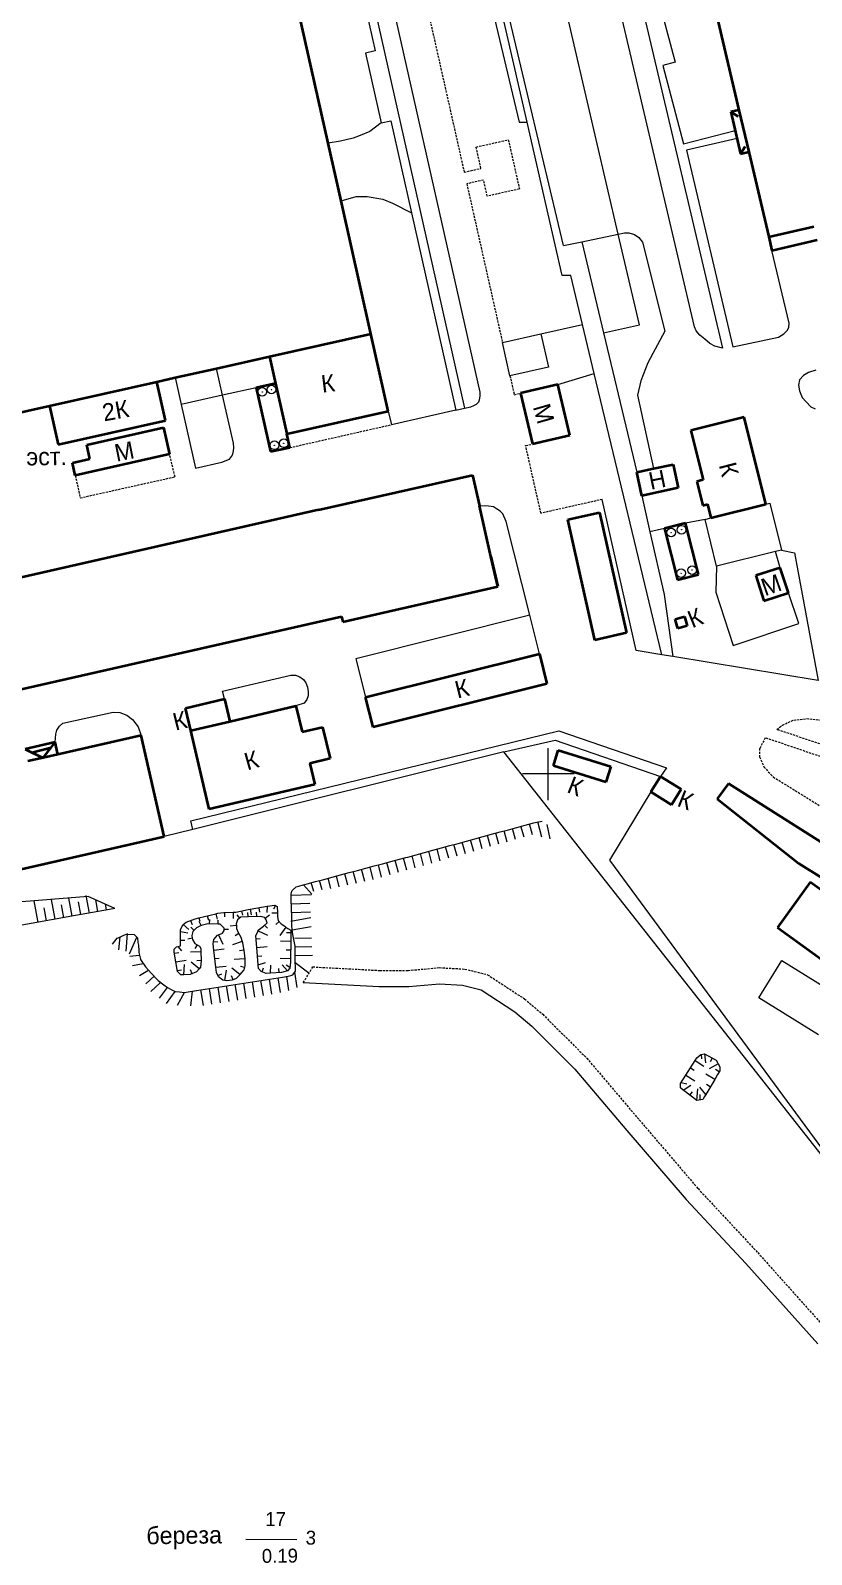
# Model space of a CAD drawing. Extents: x 1000 to 4000, y -5000 to -1000.
# Drawn here: x 3480.8 to 3660.6, y -2579.8 to -2228.7 of the extents above; entities that cross this region are included whole.
import ezdxf
from ezdxf.enums import TextEntityAlignment as Align

# ---------------------------------------------------------------- set-up
doc = ezdxf.new("R2010")
doc.units = 0
doc.header["$MEASUREMENT"] = 0
doc.linetypes.add('DASHED', pattern=[0.75, 0.5, -0.25])
for name, color, linetype in [('1', 7, 'CONTINUOUS'), ('11', 7, 'CONTINUOUS'), ('13', 7, 'CONTINUOUS'), ('17', 7, 'CONTINUOUS'), ('24', 7, 'CONTINUOUS'), ('36', 7, 'CONTINUOUS'), ('37', 7, 'CONTINUOUS'), ('40', 7, 'CONTINUOUS'), ('42', 7, 'CONTINUOUS'), ('7', 7, 'CONTINUOUS')]:
    doc.layers.add(name, color=color, linetype=linetype)
doc.styles.get("Standard").update_dxf_attribs({"font": 'txt', "height": 0.2})

msp = doc.modelspace()

# ---------------------------------------------------------------- linework, layer by layer
at = {"layer": '1', "color": 253, "linetype": 'Continuous', "lineweight": 0}
for p, q in [((3600, -2406.06), (3600, -2394.02)), ((3605.96, -2400), (3594.04, -2400))]:
    msp.add_line(p, q, dxfattribs=at)
at = {"layer": '11', "color": 253, "linetype": 'Continuous', "lineweight": 0}
for p, q in [((3616.12, -2275.69), (3599.48, -2204.14)), ((3595.14, -2249.86), (3585.16, -2206.28)), ((3585.63, -2217.66), (3593.32, -2249.86)), ((3593.32, -2249.86), (3595.14, -2249.86)), ((3603.23, -2285.2), (3595.14, -2249.86)), ((3607.75, -2277.43), (3612.73, -2298.36)), ((3620.96, -2296.51), (3616.12, -2275.69)), ((3605.16, -2285.2), (3603.23, -2285.2)), ((3607.86, -2296.45), (3605.16, -2285.2)), ((3610.58, -2307.75), (3607.86, -2296.45)), ((3612.73, -2298.36), (3620.96, -2296.51)), ((3612.73, -2298.36), (3620.36, -2330.49)), ((3626.15, -2372.54), (3610.58, -2307.75)), ((3525.03, -2312.78), (3515.48, -2314.93)), ((3532.79, -2311.03), (3525.03, -2312.78)), ((3620.36, -2330.49), (3620.36, -2330.49)), ((3621.52, -2335.9), (3623.39, -2344.2)), ((3650.08, -2337.88), (3650.99, -2337.65)), ((3650.99, -2337.65), (3653.66, -2348.42)), ((3636.08, -2341.39), (3637.45, -2341.01)), ((3638.75, -2352.13), (3636.08, -2341.39)), ((3623.39, -2344.2), (3626.65, -2358.66)), ((3653.66, -2348.42), (3652.32, -2348.76)), ((3652.32, -2348.76), (3638.75, -2352.13)), ((3653.41, -2352.5), (3652.32, -2348.76)), ((3638.75, -2352.13), (3638.57, -2358.1)), ((3626.65, -2358.66), (3628.64, -2372.95)), ((3638.57, -2358.1), (3642.58, -2370.44)), ((3657.68, -2365.31), (3655.26, -2358.3)), ((3642.58, -2370.44), (3657.68, -2365.31)), ((3628.64, -2372.95), (3626.15, -2372.54)), ((3662.14, -2378.5), (3628.64, -2372.95)), ((3517.7, -2410.82), (3602.45, -2390.05)), ((3602.45, -2390.05), (3627.23, -2398.58)), ((3589.76, -2394.92), (3518.19, -2412.79)), ((3680.29, -2509.89), (3589.76, -2394.92)), ((3627.23, -2398.58), (3625.84, -2400.59)), ((3518.19, -2412.79), (3517.7, -2410.82)), ((3518.19, -2412.79), (3511.61, -2414.43))]:
    msp.add_line(p, q, dxfattribs=at)
msp.add_point((3545.08, -2397.58), dxfattribs=at)
at = {"layer": '13', "color": 253, "linetype": 'Continuous', "lineweight": 40}
for p, q in [((3631.91, -2196.19), (3643.88, -2247.07)), ((3549.32, -2254.74), (3541.04, -2217.81)), ((3643.88, -2247.07), (3642, -2247.52)), ((3642, -2247.52), (3643.7, -2248.57)), ((3642, -2247.52), (3644.27, -2257.16)), ((3643.88, -2247.07), (3646.15, -2256.72)), ((3552.29, -2267.96), (3549.32, -2254.74)), ((3644.27, -2257.16), (3645.32, -2255.46)), ((3644.27, -2257.16), (3646.15, -2256.72)), ((3646.15, -2256.72), (3650.76, -2276.3)), ((3559.16, -2298.6), (3552.29, -2267.96)), ((3650.76, -2276.3), (3661.14, -2273.86)), ((3650.76, -2276.3), (3651.49, -2279.42)), ((3651.49, -2279.42), (3661.88, -2276.98)), ((3535.79, -2303.84), (3559.16, -2298.6)), ((3563.17, -2316.43), (3559.16, -2298.6)), ((3523.62, -2306.57), (3535.79, -2303.84)), ((3535.79, -2303.84), (3537.19, -2310.06)), ((3485.21, -2315.19), (3509.9, -2309.65)), ((3509.9, -2309.65), (3514.08, -2308.71)), ((3511.9, -2318.58), (3509.9, -2309.65)), ((3514.08, -2308.71), (3523.62, -2306.57)), ((3537.19, -2310.06), (3532.79, -2311.03)), ((3532.79, -2311.03), (3536.08, -2325.76)), ((3537.19, -2310.06), (3539.79, -2321.68)), ((3602.19, -2310.27), (3593.63, -2312.31)), ((3593.63, -2312.31), (3596.4, -2323.99)), ((3604.97, -2321.95), (3602.19, -2310.27)), ((3474.86, -2317.51), (3485.21, -2315.19)), ((3485.21, -2315.19), (3487.21, -2324.12)), ((3539.79, -2321.68), (3563.17, -2316.43)), ((3487.21, -2324.12), (3511.9, -2318.58)), ((3493.74, -2324.15), (3511.43, -2320.18)), ((3511.43, -2320.18), (3512.82, -2326.35)), ((3645.1, -2317.81), (3632.82, -2320.86)), ((3650.08, -2337.88), (3645.1, -2317.81)), ((3540.52, -2324.82), (3539.79, -2321.68)), ((3596.4, -2323.99), (3604.97, -2321.95)), ((3632.82, -2320.86), (3635.66, -2332.26)), ((3512.82, -2326.35), (3491.1, -2331.22)), ((3494.47, -2327.4), (3493.74, -2324.15)), ((3536.08, -2325.76), (3540.52, -2324.82)), ((3490.45, -2328.3), (3494.47, -2327.4)), ((3491.1, -2331.22), (3490.45, -2328.3)), ((3620.36, -2330.49), (3624.2, -2329.67)), ((3621.52, -2335.9), (3620.36, -2330.49)), ((3624.2, -2329.67), (3628.76, -2328.7)), ((3628.76, -2328.7), (3629.92, -2334.11)), ((3547.09, -2339.19), (3582.53, -2331.15)), ((3582.53, -2331.15), (3584.13, -2338.2)), ((3629.92, -2334.11), (3621.52, -2335.9)), ((3635.66, -2332.26), (3634.2, -2332.63)), ((3634.2, -2332.63), (3635.57, -2338.14)), ((3635.57, -2338.14), (3636.67, -2337.87)), ((3636.67, -2337.87), (3637.45, -2341.01)), ((3637.45, -2341.01), (3650.08, -2337.88)), ((3547.09, -2339.19), (3400.11, -2372.54)), ((3586.78, -2349.88), (3584.13, -2338.2)), ((3604.48, -2341.4), (3611.76, -2339.76)), ((3610.72, -2369.15), (3604.48, -2341.4)), ((3611.76, -2339.76), (3618, -2367.52)), ((3631.62, -2342.21), (3626.73, -2343.43)), ((3626.73, -2343.43), (3629.71, -2355.29)), ((3634.6, -2354.06), (3631.62, -2342.21)), ((3586.78, -2349.88), (3588.36, -2356.85)), ((3588.36, -2356.85), (3586.78, -2349.88)), ((3629.71, -2355.29), (3634.6, -2354.06)), ((3653.41, -2352.5), (3647.76, -2354.3)), ((3647.76, -2354.3), (3649.61, -2360.1)), ((3655.26, -2358.3), (3653.41, -2352.5)), ((3552.69, -2364.94), (3588.36, -2356.85)), ((3649.61, -2360.1), (3655.26, -2358.3)), ((3405.66, -2397), (3552.41, -2363.71)), ((3552.41, -2363.71), (3552.69, -2364.94)), ((3629.22, -2364.34), (3631.36, -2363.72)), ((3629.84, -2366.5), (3629.22, -2364.34)), ((3631.99, -2365.88), (3629.84, -2366.5)), ((3631.36, -2363.72), (3631.99, -2365.88)), ((3618, -2367.52), (3610.72, -2369.15)), ((3557.92, -2382.33), (3597.95, -2372.32)), ((3597.95, -2372.32), (3599.67, -2379.22)), ((3599.67, -2379.22), (3559.65, -2389.24)), ((3516.47, -2384.82), (3525.45, -2382.72)), ((3525.45, -2382.72), (3526.66, -2387.88)), ((3559.65, -2389.24), (3557.92, -2382.33)), ((3517.69, -2389.99), (3516.47, -2384.82)), ((3526.66, -2387.88), (3541.87, -2384.31)), ((3541.87, -2384.31), (3543.38, -2390.3)), ((3517.69, -2389.99), (3526.66, -2387.88)), ((3521.95, -2408.14), (3517.69, -2389.99)), ((3543.38, -2390.3), (3548.06, -2389.2)), ((3548.06, -2389.2), (3549.77, -2396.47)), ((3486.49, -2392.7), (3479.56, -2394.28)), ((3481.11, -2395.02), (3485.53, -2393.93)), ((3483.7, -2396.26), (3485.53, -2393.93)), ((3485.53, -2393.93), (3486.49, -2392.7)), ((3487.12, -2395.48), (3486.49, -2392.7)), ((3506.3, -2391.11), (3487.12, -2395.48)), ((3511.61, -2414.43), (3506.3, -2391.11)), ((3479.56, -2394.28), (3481.11, -2395.02)), ((3483.7, -2396.26), (3480.19, -2397.06)), ((3481.11, -2395.02), (3483.7, -2396.26)), ((3487.12, -2395.48), (3483.7, -2396.26)), ((3483.7, -2396.26), (3483.7, -2396.26)), ((3549.77, -2396.47), (3545.08, -2397.58)), ((3545.08, -2397.58), (3546.22, -2402.44)), ((3601.18, -2398.14), (3602.3, -2394.55)), ((3602.3, -2394.55), (3614.4, -2398.31)), ((3613.28, -2401.91), (3601.18, -2398.14)), ((3614.4, -2398.31), (3613.28, -2401.91)), ((3625.84, -2400.59), (3623.64, -2404.12)), ((3630.58, -2403.53), (3625.84, -2400.59)), ((3546.22, -2402.44), (3521.95, -2408.14)), ((3623.64, -2404.12), (3628.38, -2407.07)), ((3628.38, -2407.07), (3630.58, -2403.53)), ((3641.46, -2402.16), (3638.84, -2405.76)), ((3711.2, -2446.51), (3641.46, -2402.16)), ((3638.84, -2405.76), (3657.65, -2420.65)), ((3420.63, -2435.16), (3511.61, -2414.43)), ((3657.65, -2420.65), (3699.26, -2446.4)), ((3660.32, -2424.91), (3652.74, -2435.38)), ((3690.41, -2446.68), (3660.32, -2424.91)), ((3652.74, -2435.38), (3682.83, -2457.15))]:
    msp.add_line(p, q, dxfattribs=at)
at = {"layer": '24', "color": 253, "linetype": 'Continuous', "lineweight": 0}
for p, q in [((3616.31, -2200.78), (3640.11, -2301.96)), ((3633.68, -2296.98), (3611.32, -2201.96)), ((3603.52, -2278.31), (3586.62, -2207.14)), ((3555.91, -2214.47), (3560.17, -2233.43)), ((3557.9, -2214.03), (3580.73, -2315.77)), ((3584.31, -2312.03), (3562.05, -2213.1)), ((3624.86, -2219.76), (3629.18, -2236.05)), ((3560.17, -2233.43), (3557.91, -2233.94)), ((3557.91, -2233.94), (3561.52, -2250.05)), ((3629.18, -2236.05), (3626.36, -2236.79)), ((3626.36, -2236.79), (3631.15, -2254.88)), ((3561.52, -2250.05), (3563.78, -2249.54)), ((3563.78, -2249.54), (3568.54, -2270.74)), ((3631.15, -2254.88), (3643, -2251.75)), ((3643.44, -2253.62), (3631.85, -2256.35)), ((3631.85, -2256.35), (3642.51, -2301.61)), ((3568.54, -2270.74), (3578.75, -2316.21)), ((3603.52, -2278.31), (3607.75, -2277.43)), ((3607.75, -2277.43), (3616.12, -2275.69)), ((3616.12, -2275.69), (3617.54, -2275.39)), ((3617.54, -2275.39), (3618.53, -2275.39)), ((3618.53, -2275.39), (3619.85, -2275.75)), ((3619.85, -2275.75), (3620.83, -2276.41)), ((3620.83, -2276.41), (3621.71, -2277.5)), ((3621.71, -2277.5), (3626.86, -2297.99)), ((3655.44, -2296.17), (3651.49, -2279.42)), ((3589.45, -2300.59), (3598.31, -2298.6)), ((3598.31, -2298.6), (3600.04, -2306.29)), ((3626.86, -2297.99), (3622.91, -2305.31)), ((3634.04, -2297.95), (3633.68, -2296.98)), ((3634.92, -2298.94), (3634.04, -2297.95)), ((3636.02, -2299.82), (3634.92, -2298.94)), ((3653.03, -2299.41), (3654.24, -2298.62)), ((3654.24, -2298.62), (3655.01, -2297.85)), ((3655.01, -2297.85), (3655.39, -2297.13)), ((3655.39, -2297.13), (3655.44, -2296.17)), ((3591.18, -2308.28), (3589.45, -2300.59)), ((3637.22, -2300.81), (3636.02, -2299.82)), ((3638.32, -2301.47), (3637.22, -2300.81)), ((3640.11, -2301.96), (3638.32, -2301.47)), ((3642.51, -2301.61), (3653.03, -2299.41)), ((3600.04, -2306.29), (3591.18, -2308.28)), ((3622.91, -2305.31), (3621.27, -2309.48)), ((3514.08, -2308.71), (3515.48, -2314.93)), ((3525.03, -2312.78), (3523.62, -2306.57)), ((3621.27, -2309.48), (3620.5, -2312.77)), ((3657.84, -2309.2), (3657.62, -2310.47)), ((3658.72, -2308.22), (3657.84, -2309.2)), ((3659.87, -2307.5), (3658.72, -2308.22)), ((3661.62, -2307.01), (3659.87, -2307.5)), ((3527.51, -2323.78), (3525.03, -2312.78)), ((3584.2, -2313.85), (3584.31, -2312.94)), ((3584.31, -2312.94), (3584.31, -2312.03)), ((3620.5, -2312.77), (3624.2, -2329.67)), ((3657.62, -2310.47), (3657.79, -2311.73)), ((3657.79, -2311.73), (3658.45, -2313.32)), ((3658.45, -2313.32), (3659.38, -2314.31)), ((3515.48, -2314.93), (3518.76, -2329.54)), ((3578.75, -2316.21), (3563.87, -2319.55)), ((3578.75, -2316.21), (3580.73, -2315.77)), ((3580.73, -2315.77), (3582.19, -2315.41)), ((3582.19, -2315.41), (3582.87, -2315.11)), ((3582.87, -2315.11), (3583.51, -2314.8)), ((3583.51, -2314.8), (3584.01, -2314.31)), ((3584.01, -2314.31), (3584.2, -2313.85)), ((3659.38, -2314.31), (3660.47, -2315.46)), ((3660.47, -2315.46), (3661.46, -2315.9)), ((3527.62, -2324.88), (3527.51, -2323.78)), ((3526.64, -2327.46), (3527.09, -2326.89)), ((3527.09, -2326.89), (3527.36, -2326.32)), ((3527.36, -2326.32), (3527.54, -2325.6)), ((3527.54, -2325.6), (3527.62, -2324.88)), ((3518.76, -2329.54), (3524.86, -2328.18)), ((3524.86, -2328.18), (3526.64, -2327.46)), ((3620.24, -2371.55), (3612.43, -2336.77)), ((3586.27, -2338.3), (3584.13, -2338.2)), ((3587.4, -2338.49), (3586.27, -2338.3)), ((3588.05, -2338.96), (3587.4, -2338.49)), ((3588.9, -2339.43), (3588.05, -2338.96)), ((3589.56, -2340.09), (3588.9, -2339.43)), ((3590.32, -2341.83), (3589.56, -2340.09)), ((3636.08, -2341.39), (3631.62, -2342.21)), ((3595.72, -2363.44), (3590.32, -2341.83)), ((3626.73, -2343.43), (3623.39, -2344.2)), ((3653.66, -2348.42), (3656.68, -2349.05)), ((3656.68, -2349.05), (3662.14, -2378.5)), ((3595.72, -2363.44), (3555.7, -2373.46)), ((3597.95, -2372.32), (3595.72, -2363.44)), ((3626.15, -2372.54), (3620.24, -2371.55)), ((3555.7, -2373.46), (3557.92, -2382.33)), ((3525.03, -2380.91), (3540.73, -2377.23)), ((3540.73, -2377.23), (3541.8, -2377.27)), ((3541.8, -2377.27), (3542.83, -2377.6)), ((3542.83, -2377.6), (3543.63, -2378.21)), ((3543.63, -2378.21), (3544.15, -2379.01)), ((3544.15, -2379.01), (3544.57, -2380)), ((3544.57, -2380), (3544.71, -2381.08)), ((3525.45, -2382.72), (3525.03, -2380.91)), ((3544.38, -2382.82), (3543.82, -2383.66)), ((3544.71, -2381.97), (3544.38, -2382.82)), ((3544.71, -2381.08), (3544.71, -2381.97)), ((3488.24, -2388.31), (3499.8, -2385.77)), ((3499.8, -2385.77), (3501.39, -2385.87)), ((3501.39, -2385.87), (3502.99, -2386.43)), ((3502.99, -2386.43), (3504.3, -2387.47)), ((3543.82, -2383.66), (3541.87, -2384.31)), ((3486.65, -2390.85), (3486.84, -2389.91)), ((3486.84, -2389.91), (3487.49, -2388.97)), ((3487.49, -2388.97), (3488.24, -2388.31)), ((3504.3, -2387.47), (3505.62, -2389.16)), ((3505.62, -2389.16), (3506.3, -2391.11)), ((3486.49, -2392.7), (3486.65, -2390.85)), ((3589.76, -2394.92), (3601.59, -2392.2)), ((3601.59, -2392.2), (3625.84, -2400.59)), ((3623.64, -2404.12), (3614.06, -2419.83)), ((3614.06, -2419.83), (3680.29, -2509.89)), ((3648.43, -2451.6), (3653.76, -2443)), ((3653.76, -2443), (3667.5, -2451.51)), ((3543.61, -2448.05), (3561.07, -2448.99)), ((3561.07, -2448.99), (3567.88, -2448.99)), ((3567.88, -2448.99), (3574.97, -2448.34)), ((3574.97, -2448.34), (3580.23, -2448.64)), ((3580.23, -2448.64), (3584.51, -2449.71)), ((3584.51, -2449.71), (3592.29, -2454.8)), ((3662.17, -2460.11), (3648.43, -2451.6)), ((3592.29, -2454.8), (3596.19, -2458.09)), ((3596.19, -2458.09), (3606.1, -2467.97)), ((3606.1, -2467.97), (3618.1, -2482.1)), ((3618.1, -2482.1), (3631.7, -2497.99)), ((3631.7, -2497.99), (3645.46, -2512.75)), ((3645.46, -2512.75), (3662.03, -2531.29))]:
    msp.add_line(p, q, dxfattribs=at)
at = {"layer": '24', "color": 253, "linetype": 'DASHED', "lineweight": 0}
for p, q in [((3571.64, -2221.35), (3580.64, -2261.38)), ((3583.39, -2255.59), (3590.8, -2253.92)), ((3584.5, -2260.51), (3583.39, -2255.59)), ((3590.8, -2253.92), (3593.35, -2265.25)), ((3580.64, -2261.38), (3584.5, -2260.51)), ((3585.1, -2263.19), (3581.24, -2264.06)), ((3581.24, -2264.06), (3589.45, -2300.59)), ((3585.94, -2266.91), (3585.1, -2263.19)), ((3593.35, -2265.25), (3585.94, -2266.91)), ((3591.18, -2308.28), (3592.16, -2312.64)), ((3592.16, -2312.64), (3593.63, -2312.31)), ((3540.52, -2324.82), (3563.87, -2319.55)), ((3514.07, -2331.55), (3512.82, -2326.35)), ((3594.79, -2324.35), (3596.4, -2323.99)), ((3598.3, -2339.95), (3594.79, -2324.35)), ((3491.1, -2331.22), (3492.26, -2336.4)), ((3492.26, -2336.4), (3514.07, -2331.55)), ((3612.43, -2336.77), (3598.3, -2339.95)), ((3652.58, -2389.72), (3653.88, -2388.74)), ((3730.7, -2416.22), (3652.58, -2389.72)), ((3653.88, -2388.74), (3656.5, -2387.59)), ((3656.5, -2387.59), (3659.44, -2387.26)), ((3659.44, -2387.26), (3666.31, -2387.92)), ((3649.96, -2391.67), (3648.65, -2394.13)), ((3716.61, -2414.39), (3649.96, -2391.67)), ((3648.65, -2394.13), (3648.65, -2396.09)), ((3648.65, -2396.09), (3649.63, -2398.38)), ((3649.63, -2398.38), (3651.76, -2400.67)), ((3651.76, -2400.67), (3716.93, -2441.07)), ((3543.61, -2448.05), (3545.78, -2444.43)), ((3545.78, -2444.43), (3561.17, -2445.26)), ((3561.17, -2445.26), (3567.71, -2445.26)), ((3567.71, -2445.26), (3574.91, -2444.61)), ((3574.91, -2444.61), (3580.79, -2444.93)), ((3580.79, -2444.93), (3586.02, -2446.24)), ((3586.02, -2446.24), (3594.53, -2451.81)), ((3594.53, -2451.81), (3598.72, -2455.35)), ((3598.72, -2455.35), (3608.84, -2465.44)), ((3608.84, -2465.44), (3620.94, -2479.68)), ((3620.94, -2479.68), (3634.48, -2495.51)), ((3634.48, -2495.51), (3648.21, -2510.24)), ((3648.21, -2510.24), (3664.7, -2528.69))]:
    msp.add_line(p, q, dxfattribs=at)
at = {"layer": '36', "color": 253, "linetype": 'Continuous', "lineweight": 0}
for p, q in [((3594.68, -2411.78), (3596.35, -2411.32)), ((3596.33, -2414.05), (3595.64, -2411.51)), ((3596.35, -2411.32), (3596.61, -2411.27)), ((3596.61, -2411.27), (3598.57, -2410.86)), ((3598.53, -2414.53), (3597.57, -2410.99)), ((3598.57, -2410.86), (3598.62, -2410.85)), ((3600.42, -2414.92), (3599.74, -2411.62)), ((3581.17, -2415.45), (3583.1, -2414.93)), ((3583.1, -2414.93), (3585.03, -2414.4)), ((3584.77, -2417.28), (3584.06, -2414.66)), ((3585.03, -2414.4), (3586.96, -2413.88)), ((3586.7, -2416.74), (3585.99, -2414.14)), ((3586.96, -2413.88), (3588.89, -2413.35)), ((3588.63, -2416.2), (3587.92, -2413.61)), ((3588.89, -2413.35), (3590.82, -2412.83)), ((3590.55, -2415.67), (3589.85, -2413.09)), ((3590.82, -2412.83), (3592.75, -2412.3)), ((3592.48, -2415.13), (3591.78, -2412.56)), ((3592.75, -2412.3), (3594.68, -2411.78)), ((3594.41, -2414.59), (3593.71, -2412.04)), ((3567.66, -2419.13), (3569.59, -2418.6)), ((3569.59, -2418.6), (3571.52, -2418.08)), ((3571.29, -2421.05), (3570.55, -2418.34)), ((3571.52, -2418.08), (3573.45, -2417.55)), ((3573.22, -2420.51), (3572.48, -2417.81)), ((3573.45, -2417.55), (3575.38, -2417.03)), ((3575.14, -2419.97), (3574.41, -2417.29)), ((3575.38, -2417.03), (3577.31, -2416.5)), ((3577.07, -2419.43), (3576.34, -2416.76)), ((3577.31, -2416.5), (3579.24, -2415.98)), ((3579, -2418.9), (3578.27, -2416.24)), ((3579.24, -2415.98), (3581.17, -2415.45)), ((3580.92, -2418.36), (3580.2, -2415.71)), ((3582.85, -2417.82), (3582.13, -2415.19)), ((3556.06, -2422.21), (3557.99, -2421.7)), ((3557.77, -2424.74), (3557.03, -2421.96)), ((3557.99, -2421.7), (3559.93, -2421.19)), ((3559.72, -2424.29), (3558.96, -2421.44)), ((3559.93, -2421.19), (3561.86, -2420.67)), ((3561.64, -2423.75), (3560.89, -2420.93)), ((3561.86, -2420.67), (3563.79, -2420.16)), ((3563.57, -2423.21), (3562.83, -2420.41)), ((3563.79, -2420.16), (3565.73, -2419.64)), ((3565.5, -2422.67), (3564.76, -2419.9)), ((3565.73, -2419.64), (3567.21, -2419.25)), ((3567.42, -2422.13), (3566.69, -2419.39)), ((3567.21, -2419.25), (3567.66, -2419.13)), ((3569.35, -2421.59), (3568.63, -2418.87)), ((3542.54, -2425.85), (3543.57, -2425.53)), ((3543.57, -2425.53), (3544.47, -2425.3)), ((3545.57, -2427.65), (3543.66, -2425.51)), ((3544.47, -2425.3), (3546.4, -2424.78)), ((3546.05, -2427.06), (3545.41, -2424.98)), ((3546.4, -2424.78), (3548.33, -2424.27)), ((3547.95, -2426.71), (3547.36, -2424.53)), ((3548.33, -2424.27), (3550.26, -2423.76)), ((3549.92, -2426.35), (3549.3, -2424.01)), ((3550.26, -2423.76), (3552.2, -2423.24)), ((3551.89, -2425.98), (3551.23, -2423.5)), ((3552.2, -2423.24), (3554.13, -2422.73)), ((3553.87, -2425.64), (3553.16, -2422.98)), ((3554.13, -2422.73), (3556.06, -2422.21)), ((3555.82, -2425.19), (3555.1, -2422.47)), ((3540.78, -2427.68), (3541, -2427)), ((3540.81, -2428.97), (3540.78, -2427.68)), ((3545.47, -2427.83), (3540.78, -2427.97)), ((3540.87, -2430.97), (3540.81, -2428.97)), ((3541, -2427), (3541.05, -2426.84)), ((3541.05, -2426.84), (3541.97, -2426.02)), ((3541.97, -2426.02), (3542.54, -2425.85)), ((3545.12, -2429.84), (3540.84, -2429.97)), ((3540.93, -2432.97), (3540.87, -2430.97)), ((3545.26, -2431.84), (3540.9, -2431.97)), ((3545.32, -2433.17), (3540.7, -2433.99)), ((3540.99, -2434.97), (3540.93, -2432.97)), ((3541.02, -2435.82), (3540.99, -2434.97)), ((3541.22, -2436.95), (3541.02, -2435.82)), ((3545.4, -2435.19), (3541.04, -2435.96)), ((3499.71, -2439.22), (3500.79, -2437.81)), ((3500.79, -2437.81), (3500.99, -2437.72)), ((3500.99, -2437.72), (3502.81, -2436.89)), ((3501.12, -2440.51), (3501.46, -2437.51)), ((3502.81, -2436.89), (3502.82, -2436.89)), ((3502.82, -2436.89), (3504.66, -2436.94)), ((3502.84, -2440.82), (3503.12, -2436.75)), ((3503.57, -2441.43), (3505.28, -2437.6)), ((3504.66, -2436.94), (3504.76, -2437.05)), ((3504.76, -2437.05), (3505.43, -2437.76)), ((3505.43, -2437.76), (3505.55, -2438.78)), ((3505.55, -2438.78), (3505.63, -2439.41)), ((3505.63, -2439.41), (3505.74, -2440.77)), ((3541.57, -2438.92), (3541.22, -2436.95)), ((3541.7, -2439.64), (3541.57, -2438.92)), ((3545.52, -2437.84), (3541.67, -2437.91)), ((3541.72, -2440.91), (3541.7, -2439.64)), ((3503.64, -2441.95), (3505.83, -2441.76)), ((3505.74, -2440.77), (3505.77, -2441.1)), ((3505.77, -2441.1), (3506.11, -2442.65)), ((3506.11, -2442.65), (3506.16, -2442.72)), ((3506.16, -2442.72), (3507.24, -2444.4)), ((3545.6, -2439.84), (3541.7, -2439.91)), ((3541.75, -2442.9), (3541.72, -2440.91)), ((3545.69, -2441.84), (3541.73, -2441.9)), ((3541.78, -2444.9), (3541.75, -2442.9)), ((3504.29, -2444.15), (3506.74, -2443.62)), ((3505.91, -2446.43), (3507.78, -2445.24)), ((3507.24, -2444.4), (3507.32, -2444.53)), ((3507.32, -2444.53), (3508.58, -2445.88)), ((3507.39, -2448.36), (3509.26, -2446.61)), ((3508.58, -2445.88), (3509.95, -2447.34)), ((3538.8, -2446.77), (3540.15, -2446.56)), ((3540.3, -2449.87), (3539.79, -2446.62)), ((3540.15, -2446.56), (3540.76, -2446.39)), ((3540.76, -2446.39), (3541.16, -2446.27)), ((3541.16, -2446.27), (3541.79, -2445.45)), ((3542.21, -2449.16), (3541.65, -2445.63)), ((3544.9, -2445.88), (3541.76, -2443.48)), ((3541.79, -2445.45), (3541.78, -2444.9)), ((3508.5, -2450.07), (3510.63, -2448.07)), ((3509.95, -2447.34), (3510.18, -2447.58)), ((3510.18, -2447.58), (3511.52, -2448.57)), ((3510.51, -2451.64), (3512.32, -2449.16)), ((3511.52, -2448.57), (3512.35, -2449.18)), ((3512.09, -2452.86), (3514.11, -2450.11)), ((3512.35, -2449.18), (3513.21, -2449.63)), ((3513.21, -2449.63), (3514.09, -2450.1)), ((3514.09, -2450.1), (3515.09, -2450.21)), ((3515.09, -2450.21), (3516.22, -2450.34)), ((3516.22, -2450.34), (3517.07, -2450.2)), ((3517.07, -2450.2), (3519.04, -2449.89)), ((3517.74, -2453.41), (3518.12, -2450.04)), ((3519.04, -2449.89), (3521.02, -2449.58)), ((3520.6, -2453.34), (3520.03, -2449.74)), ((3521.02, -2449.58), (3522.99, -2449.27)), ((3522.58, -2453.04), (3522.01, -2449.42)), ((3522.99, -2449.27), (3524.97, -2448.96)), ((3524.56, -2452.75), (3523.98, -2449.11)), ((3524.97, -2448.96), (3526.95, -2448.64)), ((3526.53, -2452.41), (3525.96, -2448.8)), ((3526.95, -2448.64), (3528.92, -2448.33)), ((3528.5, -2452.07), (3527.93, -2448.49)), ((3528.92, -2448.33), (3530.9, -2448.02)), ((3530.47, -2451.73), (3529.91, -2448.18)), ((3530.9, -2448.02), (3532.87, -2447.71)), ((3532.44, -2451.39), (3531.88, -2447.86)), ((3532.87, -2447.71), (3534.85, -2447.4)), ((3534.41, -2451.05), (3533.86, -2447.55)), ((3534.85, -2447.4), (3536.82, -2447.08)), ((3536.38, -2450.71), (3535.84, -2447.24)), ((3536.82, -2447.08), (3538.8, -2446.77)), ((3538.35, -2450.37), (3537.81, -2446.93)), ((3514.67, -2453.28), (3516.22, -2450.34))]:
    msp.add_line(p, q, dxfattribs=at)
at = {"layer": '37', "color": 253, "linetype": 'Continuous', "lineweight": 0}
for p, q in [((3494.1, -2428.23), (3476.87, -2429.59)), ((3485.59, -2428.91), (3486.41, -2433.47)), ((3489.59, -2428.59), (3490.34, -2432.76)), ((3493.55, -2427.98), (3494.28, -2432.04)), ((3500.18, -2430.96), (3494.1, -2428.23)), ((3495.76, -2428.97), (3496.25, -2431.69)), ((3491.15, -2432.61), (3475.4, -2435.45)), ((3481.58, -2429.22), (3482.47, -2434.18)), ((3483.91, -2430.87), (3484.44, -2433.82)), ((3487.84, -2430.16), (3488.38, -2433.11)), ((3499.02, -2431.19), (3491.15, -2432.61)), ((3491.78, -2429.45), (3492.31, -2432.4)), ((3497.97, -2429.97), (3498.22, -2431.33)), ((3500.18, -2430.96), (3499.02, -2431.19)), ((3519.57, -2433.16), (3523.45, -2432.18)), ((3521.51, -2432.66), (3521.76, -2433.64)), ((3523.45, -2432.18), (3523.93, -2432.05)), ((3523.45, -2432.18), (3523.77, -2433.43)), ((3523.93, -2432.05), (3525.31, -2431.89)), ((3525.31, -2431.89), (3527.43, -2431.85)), ((3525.43, -2431.89), (3525.45, -2432.89)), ((3527.43, -2431.85), (3528.07, -2431.83)), ((3527.43, -2431.85), (3527.45, -2433.28)), ((3528.07, -2431.83), (3530.94, -2431.22)), ((3528.97, -2433.19), (3528.35, -2432.41)), ((3529.4, -2431.55), (3529.6, -2432.53)), ((3530.9, -2432.93), (3530.83, -2431.92)), ((3530.94, -2431.22), (3531.36, -2431.15)), ((3531.36, -2431.15), (3535.3, -2430.48)), ((3531.36, -2431.15), (3531.59, -2432.41)), ((3532.9, -2432.86), (3532.86, -2431.86)), ((3533.33, -2430.82), (3533.5, -2431.8)), ((3534.79, -2433.2), (3535.84, -2432.44)), ((3535.3, -2430.48), (3535.23, -2431.92)), ((3535.3, -2430.48), (3537.06, -2430.18)), ((3537.67, -2432.08), (3536.39, -2432.09)), ((3537.24, -2430.29), (3536.73, -2431.14)), ((3537.06, -2430.18), (3537.61, -2430.51)), ((3537.61, -2430.51), (3537.67, -2432)), ((3537.67, -2432), (3537.67, -2432.08)), ((3537.67, -2432.08), (3537.67, -2432.94)), ((3515.32, -2435.86), (3515.93, -2434.7)), ((3515.32, -2436.25), (3515.32, -2435.86)), ((3515.93, -2434.7), (3516.65, -2434.15)), ((3515.93, -2434.7), (3517.28, -2435.8)), ((3516.65, -2434.15), (3518.69, -2433.38)), ((3517.67, -2433.76), (3518.03, -2434.7)), ((3518.42, -2435.99), (3517.74, -2435.26)), ((3519.02, -2435.42), (3518.14, -2436.25)), ((3518.69, -2433.38), (3519.57, -2433.16)), ((3520.06, -2434.87), (3519.02, -2435.42)), ((3519.57, -2433.16), (3519.77, -2433.93)), ((3520.06, -2434.87), (3519.6, -2433.99)), ((3520.07, -2434.87), (3520.06, -2434.87)), ((3521.61, -2434.54), (3520.07, -2434.87)), ((3524.03, -2434.59), (3521.61, -2434.54)), ((3522.03, -2434.55), (3522.05, -2433.55)), ((3524.03, -2434.59), (3524.03, -2433.66)), ((3524.43, -2434.59), (3524.03, -2434.59)), ((3525.42, -2435.53), (3524.43, -2434.59)), ((3524.98, -2436.64), (3525.42, -2436.09)), ((3525.42, -2436.09), (3525.42, -2435.53)), ((3525.42, -2435.76), (3526.42, -2435.76)), ((3528.2, -2434.9), (3526.75, -2435.02)), ((3528.45, -2433.6), (3528.18, -2434.48)), ((3528.18, -2434.48), (3528.2, -2434.9)), ((3528.2, -2434.9), (3528.23, -2435.59)), ((3528.23, -2435.59), (3528.62, -2436.53)), ((3529.23, -2432.99), (3528.45, -2433.6)), ((3530.9, -2432.93), (3529.23, -2432.99)), ((3533.8, -2432.83), (3530.9, -2432.93)), ((3532.65, -2437.3), (3533.19, -2436.11)), ((3533.19, -2436.11), (3533.25, -2435.97)), ((3533.19, -2436.11), (3535.38, -2437.11)), ((3533.25, -2435.97), (3534.41, -2435.09)), ((3534.69, -2433.05), (3533.8, -2432.83)), ((3534.41, -2435.09), (3535.29, -2434.26)), ((3534.79, -2433.2), (3534.69, -2433.05)), ((3534.7, -2434.82), (3535.39, -2435.55)), ((3535.07, -2433.6), (3534.79, -2433.2)), ((3535.29, -2434.26), (3535.07, -2433.6)), ((3538.03, -2433.98), (3537.3, -2434.66)), ((3537.67, -2432.94), (3537.83, -2433.77)), ((3537.83, -2433.77), (3538.49, -2434.48)), ((3539.56, -2435.26), (3538.19, -2437.23)), ((3538.49, -2434.48), (3539.32, -2435.09)), ((3539.32, -2435.09), (3539.56, -2435.26)), ((3539.56, -2435.26), (3540.04, -2435.59)), ((3540.04, -2435.59), (3540.76, -2435.97)), ((3540.76, -2435.97), (3540.72, -2438.58)), ((3540.76, -2435.97), (3540.76, -2435.97)), ((3514.71, -2439.76), (3515.32, -2439.62)), ((3515.32, -2436.25), (3517.02, -2436.56)), ((3515.32, -2439.62), (3515.32, -2436.25)), ((3515.32, -2438.25), (3516.32, -2438.25)), ((3518.03, -2437.83), (3516.99, -2438.02)), ((3518.14, -2436.25), (3517.92, -2437.24)), ((3517.92, -2437.24), (3518.03, -2437.83)), ((3518.03, -2437.83), (3518.08, -2438.13)), ((3518.08, -2438.13), (3518.63, -2439.01)), ((3518.63, -2439.01), (3519.68, -2439.68)), ((3519.19, -2439.36), (3518.65, -2440.21)), ((3519.68, -2439.68), (3520.01, -2440.17)), ((3522.88, -2439.12), (3522.99, -2438.13)), ((3523.04, -2440.55), (3522.88, -2439.12)), ((3522.94, -2438.56), (3523.94, -2438.67)), ((3522.99, -2438.13), (3523.88, -2437.13)), ((3523.88, -2437.13), (3524.09, -2437.04)), ((3524.09, -2437.04), (3524.98, -2436.64)), ((3524.09, -2437.04), (3525.08, -2439.22)), ((3529.55, -2438.61), (3527.27, -2439.34)), ((3528.77, -2436.78), (3527.9, -2437.28)), ((3528.62, -2436.53), (3529.23, -2437.58)), ((3529.23, -2437.58), (3529.55, -2438.61)), ((3529.55, -2438.61), (3529.61, -2438.79)), ((3529.61, -2438.79), (3530, -2441.22)), ((3532.88, -2439.98), (3532.65, -2437.3)), ((3532.71, -2437.98), (3533.7, -2437.9)), ((3540.72, -2438.58), (3538.32, -2438.54)), ((3540.75, -2436.58), (3539.75, -2436.56)), ((3540.72, -2438.58), (3540.66, -2442.58)), ((3513.89, -2440.34), (3514.39, -2439.84)), ((3513.89, -2440.95), (3513.89, -2440.34)), ((3514.06, -2441.94), (3513.89, -2440.95)), ((3513.95, -2441.3), (3514.94, -2441.14)), ((3514.28, -2443.27), (3514.06, -2441.94)), ((3514.28, -2443.27), (3516.65, -2442.87)), ((3514.39, -2439.84), (3514.71, -2439.76)), ((3514.71, -2439.76), (3515.54, -2440.73)), ((3520.03, -2440.99), (3517.63, -2441.03)), ((3520.07, -2442.99), (3519.07, -2443.01)), ((3520.07, -2443.04), (3519.9, -2444.53)), ((3520.01, -2440.17), (3520.03, -2440.99)), ((3520.03, -2440.99), (3520.07, -2443.04)), ((3523.04, -2440.55), (3525.42, -2440.29)), ((3523.47, -2444.52), (3523.04, -2440.55)), ((3523.25, -2442.53), (3524.25, -2442.43)), ((3530.11, -2442.57), (3527.71, -2442.76)), ((3529.9, -2440.58), (3528.91, -2440.74)), ((3530, -2441.22), (3530.11, -2442.57)), ((3530.11, -2442.57), (3530.11, -2442.6)), ((3530.11, -2442.6), (3530.16, -2444.2)), ((3532.88, -2439.98), (3535.27, -2439.76)), ((3533.23, -2443.96), (3532.88, -2439.98)), ((3533.06, -2441.97), (3534.05, -2441.88)), ((3540.66, -2442.58), (3538.26, -2442.54)), ((3540.69, -2440.58), (3539.69, -2440.56)), ((3540.66, -2442.58), (3540.64, -2443.37)), ((3514.66, -2445.53), (3514.28, -2443.27)), ((3514.61, -2445.24), (3515.6, -2445.08)), ((3515.38, -2446.25), (3514.66, -2445.53)), ((3516.07, -2446.3), (3515.38, -2446.25)), ((3516.07, -2446.3), (3516.26, -2443.91)), ((3516.1, -2446.3), (3516.07, -2446.3)), ((3517.59, -2446.19), (3516.1, -2446.3)), ((3519.02, -2445.58), (3517.59, -2446.19)), ((3518.03, -2446), (3517.64, -2445.08)), ((3519.62, -2444.87), (3517.78, -2443.33)), ((3519.62, -2444.87), (3519.02, -2445.58)), ((3519.9, -2444.53), (3519.62, -2444.87)), ((3523.47, -2444.52), (3525.86, -2444.26)), ((3523.6, -2445.69), (3523.47, -2444.52)), ((3524.1, -2446.74), (3523.6, -2445.69)), ((3523.95, -2446.44), (3524.86, -2446.01)), ((3525.09, -2447.46), (3524.1, -2446.74)), ((3525.52, -2447.54), (3525.96, -2445.18)), ((3527.49, -2447.41), (3527.11, -2446.49)), ((3529.03, -2446.22), (3527.16, -2444.71)), ((3529.01, -2446.25), (3528.18, -2447.13)), ((3529.03, -2446.22), (3529.01, -2446.25)), ((3529.94, -2445.09), (3529.03, -2446.22)), ((3530.08, -2444.55), (3529.11, -2444.31)), ((3530.16, -2444.2), (3529.94, -2445.09)), ((3533.23, -2443.96), (3534.88, -2443.45)), ((3533.31, -2444.81), (3533.23, -2443.96)), ((3533.91, -2445.53), (3533.31, -2444.81)), ((3535.07, -2445.97), (3533.91, -2445.53)), ((3534.11, -2445.6), (3534.47, -2444.67)), ((3536.04, -2445.91), (3535.07, -2445.97)), ((3536.04, -2445.91), (3536.16, -2444.03)), ((3538.55, -2445.75), (3536.04, -2445.91)), ((3538.03, -2445.78), (3537.97, -2444.78)), ((3539.98, -2445.36), (3538.55, -2445.75)), ((3539.98, -2445.36), (3538.73, -2443.97)), ((3540.5, -2444.57), (3539.66, -2444.03)), ((3540.48, -2444.76), (3539.98, -2445.36)), ((3540.64, -2443.37), (3540.48, -2444.76)), ((3525.52, -2447.54), (3525.09, -2447.46)), ((3525.97, -2447.63), (3525.52, -2447.54)), ((3527.24, -2447.52), (3525.97, -2447.63)), ((3528.18, -2447.13), (3527.24, -2447.52)), ((3631.68, -2469.4), (3633.81, -2466.01)), ((3632.74, -2467.71), (3633.59, -2468.24)), ((3633.81, -2466.01), (3634.21, -2465.36)), ((3633.81, -2466.01), (3635.84, -2467.29)), ((3634.21, -2465.36), (3635.1, -2464.59)), ((3635.1, -2464.59), (3635.98, -2464.48)), ((3635.16, -2464.59), (3635.28, -2465.58)), ((3635.98, -2464.48), (3636.18, -2466.57)), ((3635.98, -2464.48), (3638.63, -2465.92)), ((3639.12, -2466.77), (3637.03, -2467.93)), ((3637.74, -2465.43), (3637.26, -2466.31)), ((3638.63, -2465.92), (3638.96, -2466.47)), ((3638.96, -2466.47), (3639.12, -2466.77)), ((3639.12, -2466.77), (3639.51, -2467.46)), ((3639.51, -2467.46), (3639.51, -2468.35)), ((3630.46, -2471.33), (3631.68, -2469.4)), ((3630.61, -2471.09), (3631.88, -2471.34)), ((3631.68, -2469.4), (3633.71, -2470.68)), ((3638.31, -2470.34), (3636.24, -2469.12)), ((3638.31, -2470.34), (3636.29, -2473.79)), ((3638.96, -2469.23), (3638.31, -2470.34)), ((3639.34, -2468.62), (3638.49, -2468.09)), ((3639.51, -2468.35), (3638.96, -2469.23)), ((3630.46, -2472.32), (3630.46, -2471.33)), ((3631.01, -2472.8), (3630.46, -2472.32)), ((3631.01, -2472.8), (3632.82, -2471.7)), ((3631.24, -2472.99), (3631.01, -2472.8)), ((3634.21, -2475.2), (3631.24, -2472.99)), ((3632.61, -2474), (3633.2, -2473.2)), ((3634.21, -2475.2), (3634.41, -2472.54)), ((3636.29, -2473.79), (3634.86, -2472.12)), ((3634.95, -2475.07), (3634.99, -2473.86)), ((3635.98, -2474.31), (3635.54, -2474.97)), ((3636.29, -2473.79), (3635.98, -2474.31)), ((3637.3, -2472.06), (3636.43, -2471.56)), ((3635.54, -2474.97), (3634.21, -2475.2))]:
    msp.add_line(p, q, dxfattribs=at)
at = {"layer": '40', "color": 253, "linetype": 'Continuous', "lineweight": 0}
for p, q in [((3561.52, -2250.05), (3558.95, -2251.99)), ((3555.1, -2253.58), (3552.16, -2254.26)), ((3556.69, -2252.9), (3555.1, -2253.58)), ((3558.95, -2251.99), (3556.69, -2252.9)), ((3552.16, -2254.26), (3549.32, -2254.74)), ((3552.29, -2267.96), (3555.78, -2266.96)), ((3555.78, -2266.96), (3558.27, -2266.96)), ((3558.27, -2266.96), (3561.9, -2267.64)), ((3561.9, -2267.64), (3564.16, -2268.55)), ((3564.16, -2268.55), (3568.54, -2270.74)), ((3598.31, -2298.6), (3607.86, -2296.45)), ((3602.19, -2310.27), (3610.58, -2307.75)), ((3563.17, -2316.43), (3563.87, -2319.55))]:
    msp.add_line(p, q, dxfattribs=at)
at = {"layer": '42', "color": 253, "linetype": 'Continuous', "lineweight": 0}
msp.add_line((3542.12, -2576.39), (3530.35, -2576.34), dxfattribs=at)
at = {"layer": '7', "color": 253, "linetype": 'Continuous', "lineweight": 0}
for centre, radius in [((3534.16, -2311.99), 1), ((3534.16, -2311.99), 0.041), ((3536.28, -2311.46), 1), ((3536.28, -2311.46), 0.041), ((3536.95, -2324.3), 1), ((3539.1, -2323.84), 1), ((3539.1, -2323.84), 0.041), ((3536.95, -2324.3), 0.041), ((3628.28, -2344.39), 1), ((3628.28, -2344.39), 0.041), ((3630.69, -2343.74), 1), ((3630.69, -2343.74), 0.041), ((3630.56, -2353.75), 1), ((3630.56, -2353.75), 0.041), ((3633.1, -2353.04), 1), ((3633.1, -2353.04), 0.041)]:
    msp.add_circle(centre, radius, dxfattribs=at)

# ---------------------------------------------------------------- texts
at = {"layer": '17', "color": 253, "linetype": 'Continuous', "lineweight": 0}
for s, rotation, p in [('К', 7.007, (3549.27, -2310.02)), ('2К', 10.3012, (3500.37, -2316.26)), ('М', 286.1219, (3598.94, -2317.01)), ('М', 11.3231, (3502.4, -2325.69)), ('эст.', 0.5773, (3484.51, -2326.92)), ('Н', 11.5029, (3625.07, -2332.22)), ('К', 284.3457, (3641.56, -2329.83)), ('М', 19.3878, (3651.31, -2356.46)), ('К', 22.1308, (3633.8, -2364.03)), ('К', 14.1451, (3580.11, -2380.32)), ('К', 14.1451, (3515.19, -2387.72)), ('К', 15.7875, (3531.65, -2396.85)), ('К', 338.3909, (3606.23, -2402.84)), ('К', 338.3909, (3631.6, -2406))]:
    msp.add_text(s, height=4, rotation=rotation, dxfattribs=at).set_placement(p, align=Align.MIDDLE)
at = {"layer": '42', "color": 253, "linetype": 'Continuous', "lineweight": 0}
msp.add_text('17', height=3.2, dxfattribs=at).set_placement((3537.22, -2571.63), align=Align.MIDDLE)
for s, height, rotation, p in [('береза', 4, 0.6764, (3516.18, -2575.8)), ('3', 3.2, 357.9407, (3545.34, -2575.91)), ('0.19', 3.2, 0.6663, (3538.21, -2580.07))]:
    msp.add_text(s, height=height, rotation=rotation, dxfattribs=at).set_placement(p, align=Align.MIDDLE)

doc.saveas('drawing.dxf')
